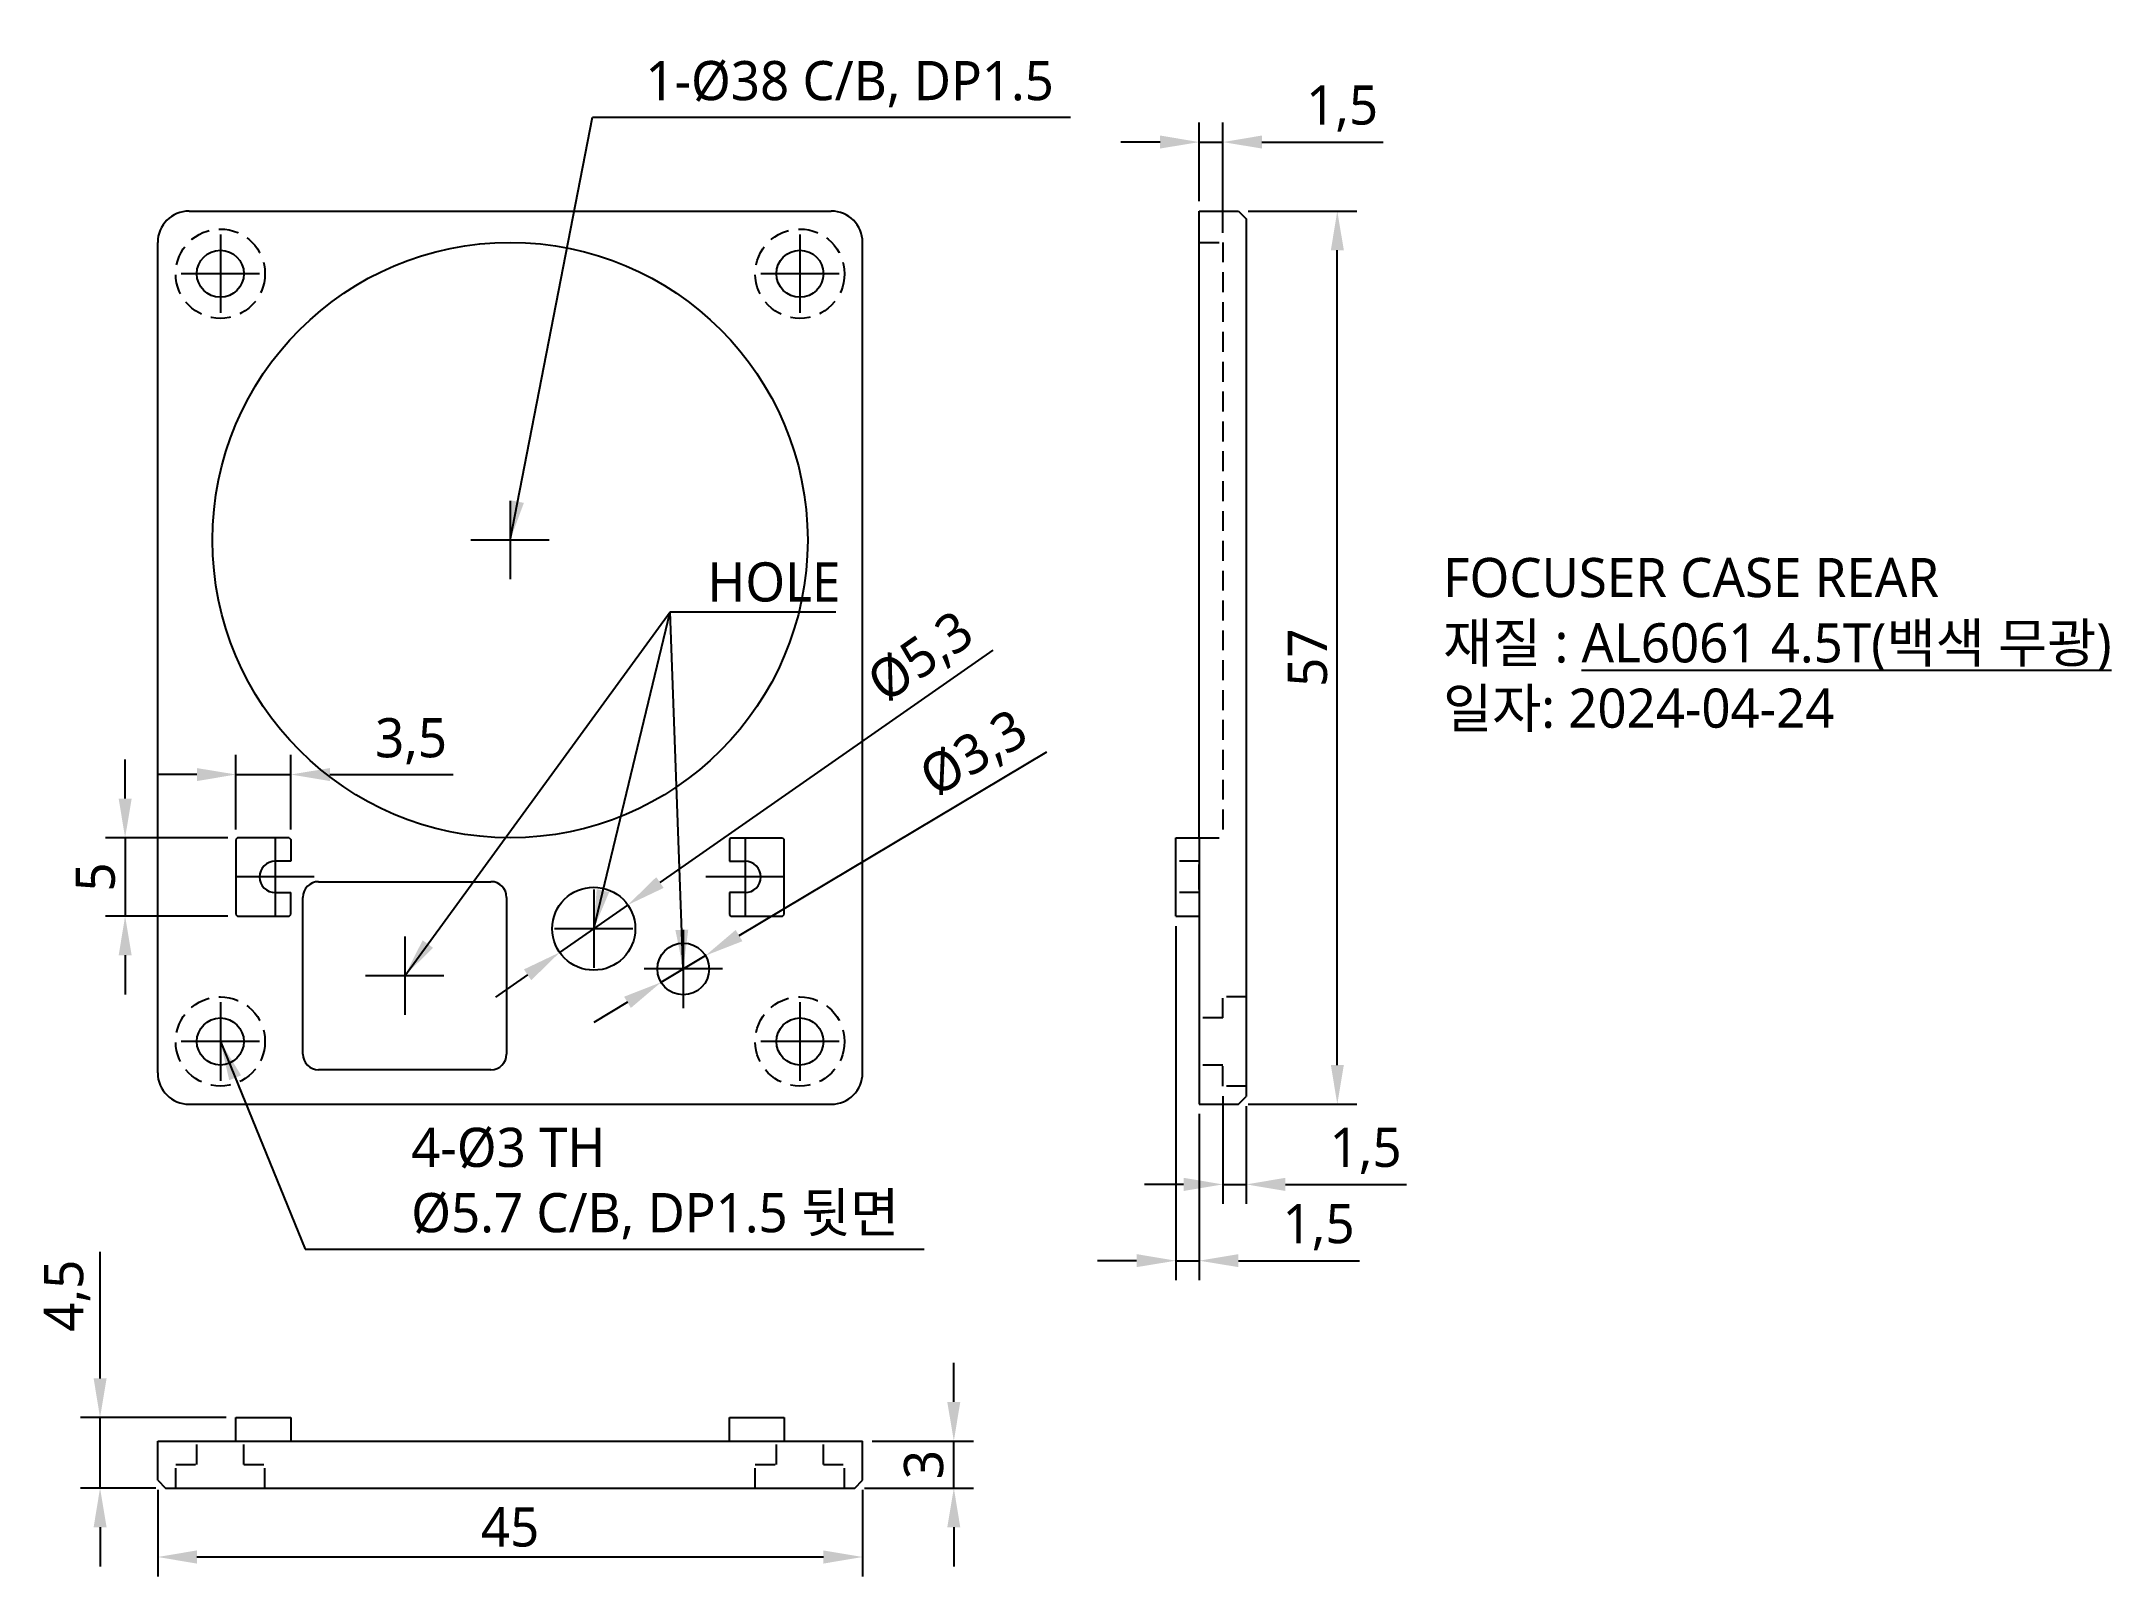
# Model space of a CAD drawing. Header units: millimetres. Extents: x -30 to 102, y -73 to 25.
import ezdxf

# ---------------------------------------------------------------- set-up
doc = ezdxf.new("R2010")
doc.units = ezdxf.units.MM
doc.linetypes.add('DASHED2', pattern=[9.525, 6.35, -3.175])
doc.styles.get("Standard").update_dxf_attribs({"font": 'malgun.ttf'})
doc.dimstyles.new('ISO-25', dxfattribs={"dimtxt": 2.5, "dimasz": 2.5, "dimexe": 1.25, "dimexo": 0.625, "dimtad": 1, "dimdec": 3, "dimtxsty": 'Standard', "dimcen": 2.5, "dimadec": 0, "dimazin": 0, "dimtfac": 1, "dimtmove": 0, "dimatfit": 3, "dimfxl": 1, "dimarcsym": 0})

# ---------------------------------------------------------------- blocks, each defined once
blk = doc.blocks.new('*D803')
at = {"color": 0, "lineweight": -2}
for p, q in [((28.33, -62), (28.33, -59.5)), ((23.12, -64.5), (29.58, -64.5)), ((28.33, -67.5), (28.33, -64.5)), ((22.62, -67.5), (29.58, -67.5)), ((28.33, -70), (28.33, -72.5))]:
    blk.add_line(p, q, dxfattribs=at)
at = {"color": 0}
for points in [[(27.91, -62), (28.74, -62), (28.33, -64.5)], [(28.74, -70), (27.91, -70), (28.33, -67.5)]]:
    blk.add_solid(points, dxfattribs=at)
at = {"layer": 'Defpoints', "color": 0}
for p in [(22.5, -64.5), (28.33, -64.5), (22, -67.5)]:
    blk.add_point(p, dxfattribs=at)
at = {"color": 0, "insert": (26.41, -66), "char_height": 2.5, "attachment_point": 5, "rotation": 90}
blk.add_mtext('3', dxfattribs=at)
blk = doc.blocks.new('*D804')
at = {"color": 0, "lineweight": -2}
for p, q in [((-22.5, -67.62), (-22.5, -73.15)), ((22.5, -67.62), (22.5, -73.15)), ((20, -71.9), (-20, -71.9))]:
    blk.add_line(p, q, dxfattribs=at)
at = {"color": 0}
for points in [[(-20, -71.48), (-20, -72.32), (-22.5, -71.9)], [(20, -72.32), (20, -71.48), (22.5, -71.9)]]:
    blk.add_solid(points, dxfattribs=at)
at = {"layer": 'Defpoints', "color": 0}
for p in [(-22.5, -67), (22.5, -67), (-22.5, -71.9)]:
    blk.add_point(p, dxfattribs=at)
at = {"color": 0, "insert": (0, -70), "char_height": 2.5, "attachment_point": 5}
blk.add_mtext('45', dxfattribs=at)
blk = doc.blocks.new('*D805')
at = {"color": 0, "lineweight": -2}
for p, q in [((42.5, -31.63), (42.5, -54.24)), ((44, -43.62), (44, -54.24)), ((40, -52.99), (37.5, -52.99)), ((42.5, -52.99), (44, -52.99)), ((46.5, -52.99), (54.23, -52.99))]:
    blk.add_line(p, q, dxfattribs=at)
at = {"color": 0}
for points in [[(40, -53.4), (40, -52.57), (42.5, -52.99)], [(46.5, -52.57), (46.5, -53.4), (44, -52.99)]]:
    blk.add_solid(points, dxfattribs=at)
at = {"layer": 'Defpoints', "color": 0}
for p in [(42.5, -31), (44, -43), (44, -52.99)]:
    blk.add_point(p, dxfattribs=at)
at = {"color": 0, "insert": (51.62, -50.85), "char_height": 2.5, "attachment_point": 5}
blk.add_mtext('1,5', dxfattribs=at)
blk = doc.blocks.new('*D806')
at = {"color": 0, "lineweight": -2}
for p, q in [((47.12, 14), (54.06, 14)), ((52.81, -40.5), (52.81, 11.5)), ((47.12, -43), (54.06, -43))]:
    blk.add_line(p, q, dxfattribs=at)
at = {"color": 0}
for points in [[(53.23, 11.5), (52.4, 11.5), (52.81, 14)], [(52.4, -40.5), (53.23, -40.5), (52.81, -43)]]:
    blk.add_solid(points, dxfattribs=at)
at = {"layer": 'Defpoints', "color": 0}
for p in [(46.5, 14), (52.81, 14), (46.5, -43)]:
    blk.add_point(p, dxfattribs=at)
at = {"color": 0, "insert": (50.92, -14.5), "char_height": 2.5, "attachment_point": 5, "rotation": 90}
blk.add_mtext('57', dxfattribs=at)
blk = doc.blocks.new('*D809')
at = {"color": 0, "lineweight": -2}
for p, q in [((-17.5, -25.48), (-17.5, -20.71)), ((-14, -25.48), (-14, -20.71)), ((-20, -21.96), (-22.5, -21.96)), ((-17.5, -21.96), (-14, -21.96)), ((-11.5, -21.96), (-3.63, -21.96))]:
    blk.add_line(p, q, dxfattribs=at)
at = {"color": 0}
for points in [[(-20, -22.38), (-20, -21.55), (-17.5, -21.96)], [(-11.5, -21.55), (-11.5, -22.38), (-14, -21.96)]]:
    blk.add_solid(points, dxfattribs=at)
at = {"layer": 'Defpoints', "color": 0}
for p in [(-14, -21.96), (-17.5, -26.1), (-14, -26.1)]:
    blk.add_point(p, dxfattribs=at)
at = {"color": 0, "insert": (-6.32, -19.84), "char_height": 2.5, "attachment_point": 5}
blk.add_mtext('3,5', dxfattribs=at)
blk = doc.blocks.new('*D810')
at = {"color": 0, "lineweight": -2}
for p, q in [((-24.58, -23.5), (-24.58, -21)), ((-18.03, -26), (-25.83, -26)), ((-24.58, -26), (-24.58, -31)), ((-18.03, -31), (-25.83, -31)), ((-24.58, -33.5), (-24.58, -36))]:
    blk.add_line(p, q, dxfattribs=at)
at = {"color": 0}
for points in [[(-24.99, -23.5), (-24.16, -23.5), (-24.58, -26)], [(-24.16, -33.5), (-24.99, -33.5), (-24.58, -31)]]:
    blk.add_solid(points, dxfattribs=at)
at = {"layer": 'Defpoints', "color": 0}
for p in [(-17.4, -26), (-24.58, -31), (-17.4, -31)]:
    blk.add_point(p, dxfattribs=at)
at = {"color": 0, "insert": (-26.47, -28.5), "char_height": 2.5, "attachment_point": 5, "rotation": 90}
blk.add_mtext('5', dxfattribs=at)
blk = doc.blocks.new('*D820')
at = {"color": 0, "lineweight": -2}
for p, q in [((9.57, -28.86), (30.85, -14.03)), ((3.17, -33.31), (7.51, -30.29)), ((1.11, -34.74), (-0.94, -36.17))]:
    blk.add_line(p, q, dxfattribs=at)
at = {"color": 0}
for points in [[(9.33, -28.51), (9.8, -29.2), (7.51, -30.29)], [(1.35, -35.09), (0.88, -34.4), (3.17, -33.31)]]:
    blk.add_solid(points, dxfattribs=at)
at = {"layer": 'Defpoints', "color": 0}
for p in [(7.51, -30.29), (3.17, -33.31)]:
    blk.add_point(p, dxfattribs=at)
at = {"color": 0, "insert": (26.3, -14.58), "char_height": 2.5, "attachment_point": 5, "rotation": 34.8534}
blk.add_mtext('%%c5,3', dxfattribs=at)
blk = doc.blocks.new('*D821')
at = {"color": 0, "lineweight": -2}
for p, q in [((14.62, -32.24), (34.26, -20.51)), ((9.64, -35.22), (12.47, -33.52)), ((7.49, -36.5), (5.35, -37.78))]:
    blk.add_line(p, q, dxfattribs=at)
at = {"color": 0}
for points in [[(14.4, -31.88), (14.83, -32.6), (12.47, -33.52)], [(7.71, -36.86), (7.28, -36.14), (9.64, -35.22)]]:
    blk.add_solid(points, dxfattribs=at)
at = {"layer": 'Defpoints', "color": 0}
for p in [(12.47, -33.52), (9.64, -35.22)]:
    blk.add_point(p, dxfattribs=at)
at = {"color": 0, "insert": (29.68, -20.74), "char_height": 2.5, "attachment_point": 5, "rotation": 30.8432}
blk.add_mtext('%%c3,3', dxfattribs=at)
blk = doc.blocks.new('*D822')
at = {"color": 0, "lineweight": -2}
for p, q in [((44, 14.62), (44, 19.65)), ((45.5, 12.62), (45.5, 19.65)), ((41.5, 18.4), (39, 18.4)), ((44, 18.4), (45.5, 18.4)), ((48, 18.4), (55.73, 18.4))]:
    blk.add_line(p, q, dxfattribs=at)
at = {"color": 0}
for points in [[(41.5, 17.99), (41.5, 18.82), (44, 18.4)], [(48, 18.82), (48, 17.99), (45.5, 18.4)]]:
    blk.add_solid(points, dxfattribs=at)
at = {"layer": 'Defpoints', "color": 0}
for p in [(45.5, 18.4), (44, 14), (45.5, 12)]:
    blk.add_point(p, dxfattribs=at)
at = {"color": 0, "insert": (53.12, 20.54), "char_height": 2.5, "attachment_point": 5}
blk.add_mtext('1,5', dxfattribs=at)
blk = doc.blocks.new('*D823')
at = {"color": 0, "lineweight": -2}
for p, q in [((-26.18, -60.5), (-26.18, -52.43)), ((-18.13, -63), (-27.43, -63)), ((-26.18, -67.5), (-26.18, -63)), ((-22.62, -67.5), (-27.43, -67.5)), ((-26.18, -70), (-26.18, -72.5))]:
    blk.add_line(p, q, dxfattribs=at)
at = {"color": 0}
for points in [[(-26.59, -60.5), (-25.76, -60.5), (-26.18, -63)], [(-25.76, -70), (-26.59, -70), (-26.18, -67.5)]]:
    blk.add_solid(points, dxfattribs=at)
at = {"layer": 'Defpoints', "color": 0}
for p in [(-26.18, -63), (-17.5, -63), (-22, -67.5)]:
    blk.add_point(p, dxfattribs=at)
at = {"color": 0, "insert": (-28.28, -55.22), "char_height": 2.5, "attachment_point": 5, "rotation": 90}
blk.add_mtext('4,5', dxfattribs=at)
blk = doc.blocks.new('*D824')
at = {"color": 0, "lineweight": -2}
for p, q in [((45.5, -42.48), (45.5, -49.37)), ((47, -43.12), (47, -49.37)), ((43, -48.12), (40.5, -48.12)), ((45.5, -48.12), (47, -48.12)), ((49.5, -48.12), (57.23, -48.12))]:
    blk.add_line(p, q, dxfattribs=at)
at = {"color": 0}
for points in [[(43, -48.54), (43, -47.7), (45.5, -48.12)], [(49.5, -47.7), (49.5, -48.54), (47, -48.12)]]:
    blk.add_solid(points, dxfattribs=at)
at = {"layer": 'Defpoints', "color": 0}
for p in [(45.5, -41.85), (47, -42.5), (47, -48.12)]:
    blk.add_point(p, dxfattribs=at)
at = {"color": 0, "insert": (54.62, -45.98), "char_height": 2.5, "attachment_point": 5}
blk.add_mtext('1,5', dxfattribs=at)

msp = doc.modelspace()

# ---------------------------------------------------------------- linework, layer by layer
for p, q in [((-20.5, 14), (20.5, 14)), ((44, 14), (46.5, 14)), ((44, -26), (44, 14)), ((46.5, 14), (47, 13.5)), ((47, 13.5), (47, -42.5)), ((-22.5, -41), (-22.5, 12)), ((22.5, -41), (22.5, 12)), ((-17.4, -26), (-17.5, -26.1)), ((-17.4, -26), (-17.5, -26.1)), ((-17.5, -26.1), (-17.5, -30.9)), ((-17.5, -26.1), (-17.5, -30.9)), ((-14.1, -26), (-17.4, -26)), ((-14.1, -26), (-17.4, -26)), ((-14.1, -26), (-14, -26.1)), ((-14.1, -26), (-14, -26.1)), ((-14, -26.1), (-14, -27.5)), ((-14, -26.1), (-14, -27.5)), ((14.1, -26), (14, -26.1)), ((14.1, -26), (14, -26.1)), ((14, -26.1), (14, -27.5)), ((14, -26.1), (14, -27.5)), ((14.1, -26), (17.4, -26)), ((14.1, -26), (17.4, -26)), ((17.4, -26), (17.5, -26.1)), ((17.4, -26), (17.5, -26.1)), ((17.5, -30.9), (17.5, -26.1)), ((17.5, -30.9), (17.5, -26.1)), ((42.5, -31), (42.5, -26)), ((42.5, -26), (44, -26)), ((44, -26), (44, -43)), ((-14, -27.5), (-15, -27.5)), ((-14, -27.5), (-15, -27.5)), ((14, -27.5), (15, -27.5)), ((14, -27.5), (15, -27.5)), ((44, -27.5), (44, -29.5)), ((44, -29.3), (44, -27.7)), ((-12.225, -28.8), (-1.225, -28.8)), ((-15, -29.5), (-14, -29.5)), ((-15, -29.5), (-14, -29.5)), ((-14, -30.9), (-14, -29.5)), ((-14, -30.9), (-14, -29.5)), ((-13.225, -39.8), (-13.225, -29.8)), ((-0.225, -29.8), (-0.225, -39.8)), ((15, -29.5), (14, -29.5)), ((14, -29.5), (14, -30.9)), ((15, -29.5), (14, -29.5)), ((14, -29.5), (14, -30.9)), ((-17.5, -30.9), (-17.4, -31)), ((-17.5, -30.9), (-17.4, -31)), ((-17.4, -31), (-14.1, -31)), ((-17.4, -31), (-14.1, -31)), ((-14.1, -31), (-14, -30.9)), ((-14.1, -31), (-14, -30.9)), ((14, -30.9), (14.1, -31)), ((14, -30.9), (14.1, -31)), ((14.1, -31), (17.4, -31)), ((14.1, -31), (17.4, -31)), ((17.4, -31), (17.5, -30.9)), ((17.4, -31), (17.5, -30.9)), ((42.5, -31), (44, -31)), ((-1.225, -40.8), (-12.225, -40.8)), ((-20.5, -43), (20.5, -43)), ((44, -43), (46.5, -43)), ((46.5, -43), (47, -42.5)), ((-17.5, -64.5), (-17.5, -63)), ((-17.5, -63), (-14, -63)), ((-14, -63), (-14, -64.5)), ((14, -64.5), (14, -63)), ((14, -63), (17.5, -63)), ((17.5, -63), (17.5, -64.5)), ((-22.5, -64.5), (22.5, -64.5)), ((-22.5, -67), (-22.5, -64.5)), ((22.5, -67), (22.5, -64.5)), ((-22.5, -67), (-22, -67.5)), ((22, -67.5), (22.5, -67)), ((-22, -67.5), (22, -67.5))]:
    msp.add_line(p, q)
at = {"color": 1}
for p, q in [((-18.5, 12.5), (-18.5, 7.5)), ((18.5, 12.5), (18.5, 7.5)), ((-16, 10), (-21, 10)), ((21, 10), (16, 10)), ((0, -4.5), (0, -9.5)), ((2.5, -7), (-2.5, -7)), ((-15, -26), (-15, -31)), ((15, -26), (15, -31)), ((-12.5, -28.5), (-17.5, -28.5)), ((17.5, -28.5), (12.5, -28.5)), ((5.34, -29.3), (5.34, -34.3)), ((-6.725, -32.3), (-6.725, -37.3)), ((7.84, -31.8), (2.84, -31.8)), ((11.055, -31.87), (11.055, -36.87)), ((-4.225, -34.8), (-9.225, -34.8)), ((13.555, -34.37), (8.555, -34.37)), ((-18.5, -36.5), (-18.5, -41.5)), ((18.5, -36.5), (18.5, -41.5)), ((-16, -39), (-21, -39)), ((21, -39), (16, -39))]:
    msp.add_line(p, q, dxfattribs=at)
at = {"color": 4, "linetype": 'DASHED2', "ltscale": 0.2}
for p, q in [((44, 12), (45.5, 12)), ((45.5, 12), (45.5, -26)), ((44, -26), (45.5, -26)), ((44, -27.5), (42.5, -27.5)), ((44, -29.5), (42.5, -29.5)), ((47, -36.15), (45.5, -36.15)), ((45.5, -37.5), (45.5, -36.15)), ((45.5, -37.5), (44, -37.5)), ((45.5, -40.5), (44, -40.5)), ((45.5, -41.85), (45.5, -40.5)), ((47, -41.85), (45.5, -41.85)), ((-20, -66), (-20, -64.5)), ((-17, -66), (-17, -64.5)), ((17, -66), (17, -64.5)), ((20, -66), (20, -64.5)), ((-21.35, -67.5), (-21.35, -66)), ((-21.35, -66), (-20, -66)), ((-17, -66), (-15.65, -66)), ((-15.65, -67.5), (-15.65, -66)), ((15.65, -67.5), (15.65, -66)), ((15.65, -66), (17, -66)), ((20, -66), (21.35, -66)), ((21.35, -67.5), (21.35, -66))]:
    msp.add_line(p, q, dxfattribs=at)
for centre in [(-18.5, 10), (18.5, 10), (-18.5, -39), (18.5, -39)]:
    msp.add_circle(centre, 2.85, dxfattribs=at)
for centre, radius in [((0, -7), 19), ((-18.5, 10), 1.5), ((18.5, 10), 1.5), ((5.34, -31.8), 2.65), ((11.055, -34.37), 1.65), ((-18.5, -39), 1.5), ((18.5, -39), 1.5)]:
    msp.add_circle(centre, radius)
for centre, radius, start, end in [((-20.5, 12), 2, 90, 180), ((20.5, 12), 2, 0, 90), ((-15, -28.5), 1, 90, 270), ((15, -28.5), 1, 270, 90), ((-12.225, -29.8), 1, 90, 180), ((-1.225, -29.8), 1, 0, 90), ((-12.225, -39.8), 1, 180, 270), ((-1.225, -39.8), 1, 270, 0), ((-20.5, -41), 2, 180, 270), ((20.5, -41), 2, 270, 0)]:
    msp.add_arc(centre, radius, start, end)

# ---------------------------------------------------------------- texts
at = {"color": 1, "insert": (8.6394, 20.6242), "char_height": 2.5, "attachment_point": 7, "bg_fill": 2}
msp.add_mtext('1-%%C38 C/B, DP1.5', dxfattribs=at)
at = {"color": 1, "insert": (12.605, -10.956), "char_height": 2.5, "attachment_point": 7}
msp.add_mtext('HOLE', dxfattribs=at)
at = {"insert": (59.563, -8.1401), "char_height": 2.5, "width": 65.80502, "attachment_point": 1}
msp.add_mtext('{\\f맑은 고딕|b0|i0|c129|p50;FOCUSER CASE REAR\\P재질 : \\LAL6061 4.5T(백색 무광)\\P\\l일자: 2024-04-24}', dxfattribs=at)

# ---------------------------------------------------------------- dimensions: what is measured, and where the dimension line sits
at = {"color": 1}
for base, p1, p2, picture, middle in [((45.5, 18.404), (44, 14), (45.5, 12), '*D822', (53.115, 20.5377)), ((-14, -21.9633), (-17.5, -26.1), (-14, -26.1), '*D809', (-6.315, -19.837)), ((44, -52.9872), (42.5, -31), (44, -43), '*D805', (51.615, -50.8534)), ((47, -48.1185), (45.5, -41.85), (47, -42.5), '*D824', (54.615, -45.9847)), ((-22.5, -71.8993), (22.5, -67), (-22.5, -67), '*D804', (0, -70.003))]:
    dim = msp.add_linear_dim(base=base, p1=p1, p2=p2, dimstyle='ISO-25', dxfattribs=at)
    dim.commit()
    dim.dimension.update_dxf_attribs({"geometry": picture, "text_midpoint": middle})
for base, p1, p2, picture, middle in [((52.8142, 14), (46.5, -43), (46.5, 14), '*D806', (50.9179, -14.5)), ((-24.5778, -31), (-17.4, -26), (-17.4, -31), '*D810', (-26.4741, -28.5)), ((-26.1769, -63), (-22, -67.5), (-17.5, -63), '*D823', (-28.2832, -55.2163)), ((28.3253, -64.5), (22, -67.5), (22.5, -64.5), '*D803', (26.409, -66))]:
    dim = msp.add_linear_dim(base=base, p1=p1, p2=p2, angle=90, dimstyle='ISO-25', dxfattribs=at)
    dim.commit()
    dim.dimension.update_dxf_attribs({"geometry": picture, "text_midpoint": middle})
for p1, p2, picture, middle in [((3.1654, -33.3144), (7.5146, -30.2856), '*D820', (27.5273, -16.3487)), ((9.6384, -35.2159), (12.4716, -33.5241), '*D821', (30.7804, -22.5912))]:
    dim = msp.add_diameter_dim_2p(p1=p1, p2=p2, dimstyle='ISO-25', dxfattribs=at)
    dim.commit()
    dim.dimension.update_dxf_attribs({"geometry": picture, "text_midpoint": middle, "dimtype": 163})

# ---------------------------------------------------------------- leaders
at = {"color": 1, "annotation_type": 0, "has_hookline": 1, "hookline_direction": 0, "text_width": 8.1925}
msp.add_leader([(-6.725, -34.8), (10.2216, -11.581), (11.98, -11.581)], dimstyle='ISO-25', dxfattribs=at)
at = {"color": 1}
for points in [[(5.34, -31.8), (10.2216, -11.581), (20.7975, -11.581)], [(11.055, -34.37), (10.2216, -11.581), (20.7975, -11.581)]]:
    msp.add_leader(points, dimstyle='ISO-25', dxfattribs=at)

# ---------------------------------------------------------------- next in the draw order: texts
at = {"color": 1, "insert": (-6.3133, -51.6253), "char_height": 2.5, "attachment_point": 7, "bg_fill": 2}
msp.add_mtext('4-%%C3 TH\\P%%C5.7 C/B, DP1.5 뒷면', dxfattribs=at)

# ---------------------------------------------------------------- next in the draw order: leaders
at = {"color": 1, "annotation_type": 0, "has_hookline": 1, "hookline_direction": 0, "text_width": 27.1425}
msp.add_leader([(0, -7), (5.2521, 19.9992), (8.0144, 19.9992)], dimstyle='ISO-25', dxfattribs=at)

# ---------------------------------------------------------------- next in the draw order: leaders
at = {"color": 1, "annotation_type": 0, "has_hookline": 1, "hookline_direction": 0, "text_width": 32.7475}
msp.add_leader([(-18.5, -39), (-13.0768, -52.2503), (-6.9383, -52.2503)], dimstyle='ISO-25', dxfattribs=at)

doc.saveas('drawing.dxf')
